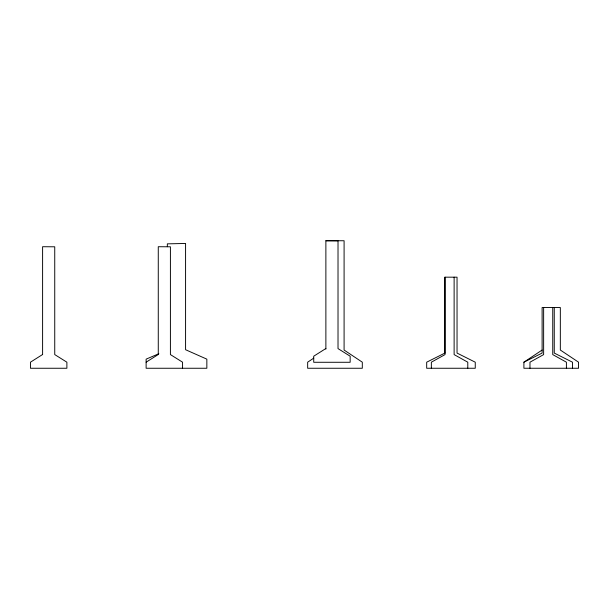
<?xml version="1.0" encoding="UTF-8"?>
<svg xmlns="http://www.w3.org/2000/svg" width="609" height="609" viewBox="0 0 609 609"><rect width="100%" height="100%" fill="white"/><g stroke="black" fill="none" stroke-linecap="round" stroke-linejoin="round"><path stroke-width="0.91" d="M313.734 358.138L307.659 362.188L307.659 368.255L362.309 368.255L362.309 362.188L344.093 350.038L344.093 240.745L325.876 240.745L325.876 349.094M523.9 362.188L542.117 353.075L542.117 307.537L560.333 307.537L560.333 350.038L578.55 362.188L578.55 368.255L523.9 368.255L523.9 362.188L542.117 350.038M146.122 362.188L158.271 354.507L158.271 246.721L170.413 246.797L170.413 354.583L182.555 362.188L182.555 368.255M325.876 348.523L313.726 356.204L313.726 362.279L350.16 362.279L350.16 356.204L338.018 348.599L338.018 240.814L325.876 240.745M158.85 353.73L146.122 359.15L146.122 368.255L206.847 368.255L206.847 359.15L185.578 349.718L185.578 243.455L167.338 243.851L167.338 246.698M572.475 368.255L572.475 362.188L554.259 353.075L554.259 307.537M566.408 368.255L566.408 362.188L552.744 354.598L552.744 307.537M543.631 307.537L543.631 354.598L529.975 362.188L529.975 368.255M467.788 368.255L467.788 362.188L454.124 354.598L454.124 277.179M445.019 277.179L445.019 354.598L431.355 362.188L431.355 368.255M42.6 354.507L30.45 362.188L30.45 368.255L66.883 368.255L66.883 362.188L54.741 354.583L54.741 246.797L42.6 246.721L42.6 354.507M444.897 353.075L426.681 362.188L426.681 368.255L475.256 368.255L475.256 362.188L457.039 353.075L457.039 277.179L444.897 277.179L444.897 353.075"/></g></svg>
